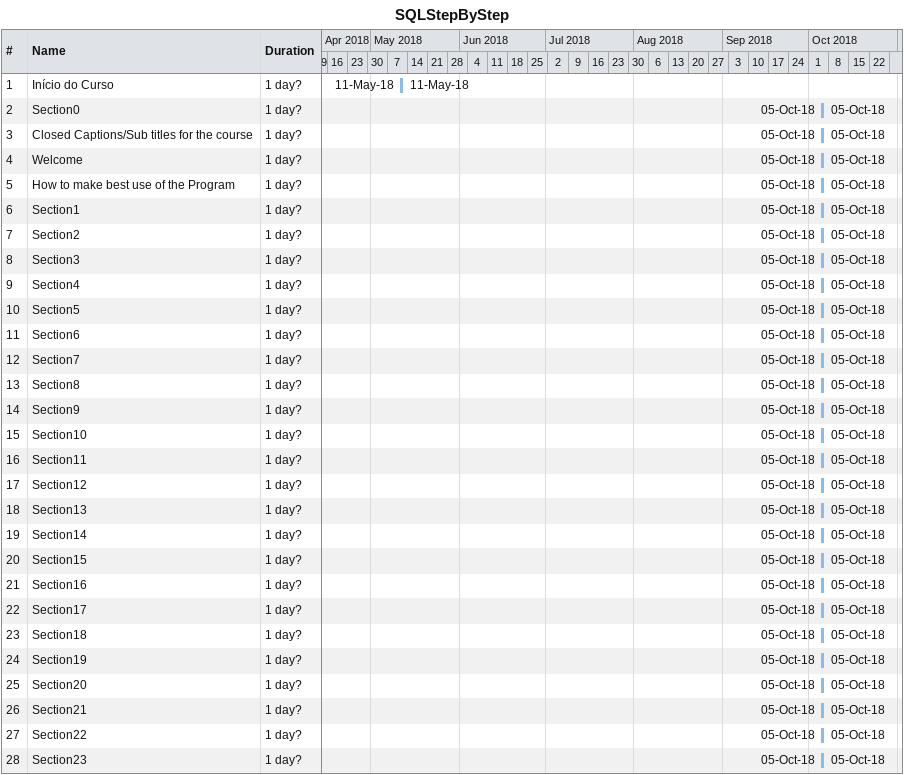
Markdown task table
SQLStepByStep

| ID | Task | Duration | Start | Finish |
|---|---|---|---|---|
| 1 | Início do Curso | 1d? | 2018-05-11 | 2018-05-11 |
| 2 | Section0 | 1d? | 2018-10-05 | 2018-10-05 |
| 3 | Closed Captions/Sub titles for the course | 1d? | 2018-10-05 | 2018-10-05 |
| 4 | Welcome | 1d? | 2018-10-05 | 2018-10-05 |
| 5 | How to make best use of the Program | 1d? | 2018-10-05 | 2018-10-05 |
| 6 | Section1 | 1d? | 2018-10-05 | 2018-10-05 |
| 7 | Section2 | 1d? | 2018-10-05 | 2018-10-05 |
| 8 | Section3 | 1d? | 2018-10-05 | 2018-10-05 |
| 9 | Section4 | 1d? | 2018-10-05 | 2018-10-05 |
| 10 | Section5 | 1d? | 2018-10-05 | 2018-10-05 |
| 11 | Section6 | 1d? | 2018-10-05 | 2018-10-05 |
| 12 | Section7 | 1d? | 2018-10-05 | 2018-10-05 |
| 13 | Section8 | 1d? | 2018-10-05 | 2018-10-05 |
| 14 | Section9 | 1d? | 2018-10-05 | 2018-10-05 |
| 15 | Section10 | 1d? | 2018-10-05 | 2018-10-05 |
| 16 | Section11 | 1d? | 2018-10-05 | 2018-10-05 |
| 17 | Section12 | 1d? | 2018-10-05 | 2018-10-05 |
| 18 | Section13 | 1d? | 2018-10-05 | 2018-10-05 |
| 19 | Section14 | 1d? | 2018-10-05 | 2018-10-05 |
| 20 | Section15 | 1d? | 2018-10-05 | 2018-10-05 |
| 21 | Section16 | 1d? | 2018-10-05 | 2018-10-05 |
| 22 | Section17 | 1d? | 2018-10-05 | 2018-10-05 |
| 23 | Section18 | 1d? | 2018-10-05 | 2018-10-05 |
| 24 | Section19 | 1d? | 2018-10-05 | 2018-10-05 |
| 25 | Section20 | 1d? | 2018-10-05 | 2018-10-05 |
| 26 | Section21 | 1d? | 2018-10-05 | 2018-10-05 |
| 27 | Section22 | 1d? | 2018-10-05 | 2018-10-05 |
| 28 | Section23 | 1d? | 2018-10-05 | 2018-10-05 |
